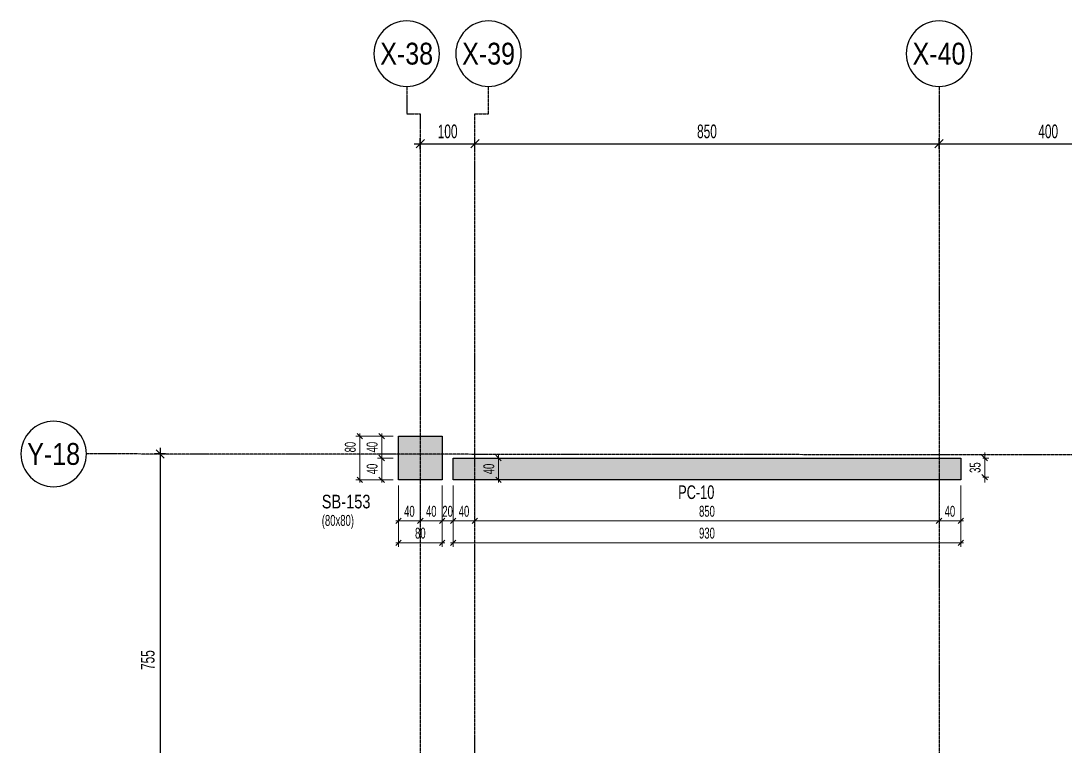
# Model space of a CAD drawing. Header units: millimetres. Extents: x -832 to 6845, y -750 to 4194.
# Drawn here: x -832 to 1081, y 2866 to 4194 of the extents above; entities that cross this region are included whole.
import ezdxf
from ezdxf.enums import TextEntityAlignment as Align

# ---------------------------------------------------------------- set-up
doc = ezdxf.new("R2010")
doc.units = ezdxf.units.MM
doc.header["$LTSCALE"] = 100
doc.header["$PDSIZE"] = -100
doc.linetypes.add('DASHDOT', pattern=[2.4, 2, -0.2, 0, -0.2])
for name, color, linetype in [('AKS BALON_ULK', 9, 'Continuous'), ('AKS YAZI_ULK', 20, 'Continuous'), ('AKS_ULK', 8, 'DASHDOT'), ('KOLON-PERDE CEKIRDEK_ULK', 4, 'Continuous'), ('OLCU DIS_ULK', 7, 'Continuous'), ('TARAMA SOLID_ULK', 251, 'Continuous')]:
    doc.layers.add(name, color=color, linetype=linetype)
for name, color, linetype, lineweight in [('KOLON BOYUT_ULK', 255, 'Continuous', 13), ('KOLON ISIM_ULK', 91, 'Continuous', 13), ('OLCU IC_ULK', 146, 'Continuous', 18), ('PERDE ISIM_ULK', 153, 'Continuous', 13)]:
    doc.layers.add(name, color=color, linetype=linetype, lineweight=lineweight)
doc.styles.add('ULK-SIMPLXTW.shx', font='ARIALN.TTF')
doc.styles.add('ulkr-simplxtw.shx', font='ulkr-simplxtw.shx', dxfattribs={"width": 0.65})
doc.dimstyles.new('1-100-DIS_ULK', dxfattribs={"dimscale": 100, "dimtxt": 0.25, "dimasz": 0.15, "dimexe": 0.1, "dimexo": 0.1, "dimgap": 0.1, "dimtad": 1, "dimdec": 0, "dimzin": 9, "dimdsep": 46, "dimtxsty": 'ulkr-simplxtw.shx', "dimblk": 'OBLIQUE', "dimcen": 0.1, "dimdle": 0.11, "dimclrd": 256, "dimclre": 256, "dimclrt": 3, "dimadec": 0, "dimazin": 0, "dimtfac": 1, "dimtdec": 0, "dimtix": 1, "dimtmove": 1, "dimatfit": 3, "dimldrblk": 'OBLIQUE', "dimfxl": 1, "dimtolj": 1, "dimtzin": 12, "dimarcsym": 0})
doc.dimstyles.new('1-100-IC_ULK', dxfattribs={"dimscale": 10, "dimtxt": 2, "dimasz": 1, "dimexe": 0.75, "dimexo": 1, "dimgap": 0.75, "dimtad": 1, "dimdec": 1, "dimzin": 9, "dimdsep": 46, "dimtxsty": 'ulkr-simplxtw.shx', "dimblk": 'OBLIQUE', "dimcen": 0.1, "dimdle": 0.5, "dimclrd": 146, "dimclre": 146, "dimclrt": 2, "dimadec": 0, "dimazin": 2, "dimtfac": 1, "dimtdec": 1, "dimtix": 1, "dimtmove": 2, "dimatfit": 3, "dimldrblk": 'OBLIQUE', "dimfxl": 1, "dimtolj": 1, "dimtzin": 0, "dimlwd": -1, "dimlwe": -1, "dimarcsym": 0})

# ---------------------------------------------------------------- blocks, each defined once
blk = doc.blocks.new('AKS SEMBOL_ULK')
at = {"layer": 'AKS BALON_ULK', "linetype": 'ByBlock'}
blk.add_circle((0, -41.2), 60, dxfattribs=at)
at = {"layer": 'AKS YAZI_ULK', "style": 'ULK-SIMPLXTW.shx'}
blk.add_attdef('1', text='', height=40, dxfattribs=at).set_placement((0, -41.2), align=Align.MIDDLE)
blk = doc.blocks.new('_Oblique')
at = {"color": 0, "linetype": 'ByBlock', "lineweight": -2}
blk.add_line((-0.5, -0.5), (0.5, 0.5), dxfattribs=at)
blk = doc.blocks.new('*D936')
at = {"layer": 'Defpoints', "color": 0, "transparency": 16777216}
for p in [(0, 3968.8), (-100, 3948.8), (0, 3948.8)]:
    blk.add_point(p, dxfattribs=at)
at = {"layer": 'OLCU DIS_ULK', "lineweight": -2, "transparency": 16777216}
for p, q in [((-100, 3958.8), (-100, 3978.8)), ((0, 3958.8), (0, 3978.8)), ((-111, 3968.8), (11, 3968.8))]:
    blk.add_line(p, q, dxfattribs=at)
at = {"layer": 'OLCU DIS_ULK', "lineweight": -2, "transparency": 16777216, "xscale": 15, "yscale": 15, "zscale": 15, "rotation": 180}
blk.add_blockref('_Oblique', (-100, 3968.8), dxfattribs=at)
at = {"layer": 'OLCU DIS_ULK', "lineweight": -2, "transparency": 16777216, "xscale": 15, "yscale": 15, "zscale": 15}
blk.add_blockref('_Oblique', (0, 3968.8), dxfattribs=at)
at = {"layer": 'OLCU DIS_ULK', "color": 3, "transparency": 16777216, "insert": (-50, 3991.3), "char_height": 25, "attachment_point": 5, "style": 'ulkr-simplxtw.shx'}
blk.add_mtext('\\A1;100', dxfattribs=at)
blk = doc.blocks.new('*D937')
at = {"layer": 'Defpoints', "color": 0, "transparency": 16777216}
for p in [(850, 3968.8), (0, 3948.8), (850, 3948.8)]:
    blk.add_point(p, dxfattribs=at)
at = {"layer": 'OLCU DIS_ULK', "lineweight": -2, "transparency": 16777216}
for p, q in [((0, 3958.8), (0, 3978.8)), ((850, 3958.8), (850, 3978.8)), ((-11, 3968.8), (861, 3968.8))]:
    blk.add_line(p, q, dxfattribs=at)
at = {"layer": 'OLCU DIS_ULK', "lineweight": -2, "transparency": 16777216, "xscale": 15, "yscale": 15, "zscale": 15, "rotation": 180}
blk.add_blockref('_Oblique', (0, 3968.8), dxfattribs=at)
at = {"layer": 'OLCU DIS_ULK', "lineweight": -2, "transparency": 16777216, "xscale": 15, "yscale": 15, "zscale": 15}
blk.add_blockref('_Oblique', (850, 3968.8), dxfattribs=at)
at = {"layer": 'OLCU DIS_ULK', "color": 3, "transparency": 16777216, "insert": (425, 3991.3), "char_height": 25, "attachment_point": 5, "style": 'ulkr-simplxtw.shx'}
blk.add_mtext('\\A1;850', dxfattribs=at)
blk = doc.blocks.new('*D938')
at = {"layer": 'Defpoints', "color": 0, "transparency": 16777216}
for p in [(1250, 3968.8), (850, 3948.8), (1250, 3948.8)]:
    blk.add_point(p, dxfattribs=at)
at = {"layer": 'OLCU DIS_ULK', "lineweight": -2, "transparency": 16777216}
for p, q in [((850, 3958.8), (850, 3978.8)), ((1250, 3958.8), (1250, 3978.8)), ((839, 3968.8), (1261, 3968.8))]:
    blk.add_line(p, q, dxfattribs=at)
at = {"layer": 'OLCU DIS_ULK', "lineweight": -2, "transparency": 16777216, "xscale": 15, "yscale": 15, "zscale": 15, "rotation": 180}
blk.add_blockref('_Oblique', (850, 3968.8), dxfattribs=at)
at = {"layer": 'OLCU DIS_ULK', "lineweight": -2, "transparency": 16777216, "xscale": 15, "yscale": 15, "zscale": 15}
blk.add_blockref('_Oblique', (1250, 3968.8), dxfattribs=at)
at = {"layer": 'OLCU DIS_ULK', "color": 3, "transparency": 16777216, "insert": (1050, 3991.3), "char_height": 25, "attachment_point": 5, "style": 'ulkr-simplxtw.shx'}
blk.add_mtext('\\A1;400', dxfattribs=at)
blk = doc.blocks.new('*D956')
at = {"layer": 'Defpoints', "color": 0, "transparency": 16777216}
for p in [(-556.6, 3400.7), (-576.6, 2645.7), (-556.6, 2645.7)]:
    blk.add_point(p, dxfattribs=at)
at = {"layer": 'OLCU DIS_ULK', "lineweight": -2, "transparency": 16777216}
for p, q in [((-576.6, 3411.7), (-576.6, 2634.7)), ((-566.6, 3400.7), (-586.6, 3400.7)), ((-566.6, 2645.7), (-586.6, 2645.7))]:
    blk.add_line(p, q, dxfattribs=at)
at = {"layer": 'OLCU DIS_ULK', "lineweight": -2, "transparency": 16777216, "xscale": 15, "yscale": 15, "zscale": 15}
for p, rotation in [((-576.6, 3400.7), 90), ((-576.6, 2645.7), 270)]:
    blk.add_blockref('_Oblique', p, dxfattribs=dict(at, rotation=rotation))
at = {"layer": 'OLCU DIS_ULK', "color": 3, "transparency": 16777216, "insert": (-599.1, 3023.2), "char_height": 25, "attachment_point": 5, "rotation": 90, "style": 'ulkr-simplxtw.shx'}
blk.add_mtext('\\A1;755', dxfattribs=at)
blk = doc.blocks.new('*U12')
at = {"layer": 'KOLON BOYUT_ULK', "style": 'ulkr-simplxtw.shx', "width": 0.65}
blk.add_attdef('2', text='', height=20, dxfattribs=at).set_placement((0, -37), align=Align.TOP_LEFT)
at = {"layer": 'KOLON ISIM_ULK', "style": 'ulkr-simplxtw.shx', "width": 0.8}
blk.add_attdef('1', text='', height=25, dxfattribs=at).set_placement((0, 0), align=Align.TOP_LEFT)
blk = doc.blocks.new('*D1117')
at = {"layer": 'Defpoints', "color": 0, "transparency": 16777216}
for p in [(850, 3353.2), (890, 3353.2), (890, 3278.1)]:
    blk.add_point(p, dxfattribs=at)
at = {"layer": 'OLCU IC_ULK', "color": 146, "linetype": 'Continuous', "transparency": 16777216}
for p, q in [((850, 3343.2), (850, 3270.6)), ((890, 3343.2), (890, 3270.6))]:
    blk.add_line(p, q, dxfattribs=at)
at = {"layer": 'OLCU IC_ULK', "color": 146, "transparency": 16777216}
blk.add_line((845, 3278.1), (895, 3278.1), dxfattribs=at)
at = {"layer": 'OLCU IC_ULK', "color": 146, "transparency": 16777216, "xscale": 10, "yscale": 10, "zscale": 10, "rotation": 180}
blk.add_blockref('_Oblique', (850, 3278.1), dxfattribs=at)
at = {"layer": 'OLCU IC_ULK', "color": 146, "transparency": 16777216, "xscale": 10, "yscale": 10, "zscale": 10}
blk.add_blockref('_Oblique', (890, 3278.1), dxfattribs=at)
at = {"layer": 'OLCU IC_ULK', "color": 2, "transparency": 16777216, "insert": (870, 3295.6), "char_height": 20, "attachment_point": 5, "style": 'ulkr-simplxtw.shx'}
blk.add_mtext('\\A1;40', dxfattribs=at)
blk = doc.blocks.new('*D1118')
at = {"layer": 'Defpoints', "color": 0, "transparency": 16777216}
for p in [(920.3, 3393.2), (933.7, 3393.2), (920.3, 3358.2)]:
    blk.add_point(p, dxfattribs=at)
at = {"layer": 'OLCU IC_ULK', "color": 146, "linetype": 'Continuous', "transparency": 16777216}
for p, q in [((930.3, 3393.2), (941.2, 3393.2)), ((930.3, 3358.2), (941.2, 3358.2))]:
    blk.add_line(p, q, dxfattribs=at)
at = {"layer": 'OLCU IC_ULK', "color": 146, "transparency": 16777216}
for p, q in [((933.7, 3393.2), (933.7, 3403.2)), ((933.7, 3358.2), (933.7, 3393.2)), ((933.7, 3358.2), (933.7, 3348.2))]:
    blk.add_line(p, q, dxfattribs=at)
at = {"layer": 'OLCU IC_ULK', "color": 146, "transparency": 16777216, "xscale": 10, "yscale": 10, "zscale": 10}
for p, rotation in [((933.7, 3393.2), 270), ((933.7, 3358.2), 90)]:
    blk.add_blockref('_Oblique', p, dxfattribs=dict(at, rotation=rotation))
at = {"layer": 'OLCU IC_ULK', "color": 2, "transparency": 16777216, "insert": (916.2, 3375.7), "char_height": 20, "attachment_point": 5, "rotation": 90, "style": 'ulkr-simplxtw.shx'}
blk.add_mtext('\\A1;35', dxfattribs=at)
blk = doc.blocks.new('*D1119')
at = {"layer": 'Defpoints', "color": 0, "transparency": 16777216}
for p in [(0, 3353.2), (850, 3353.2), (850, 3278.1)]:
    blk.add_point(p, dxfattribs=at)
at = {"layer": 'OLCU IC_ULK', "color": 146, "linetype": 'Continuous', "transparency": 16777216}
for p, q in [((0, 3343.2), (0, 3270.6)), ((850, 3343.2), (850, 3270.6))]:
    blk.add_line(p, q, dxfattribs=at)
at = {"layer": 'OLCU IC_ULK', "color": 146, "transparency": 16777216}
blk.add_line((-5, 3278.1), (855, 3278.1), dxfattribs=at)
at = {"layer": 'OLCU IC_ULK', "color": 146, "transparency": 16777216, "xscale": 10, "yscale": 10, "zscale": 10, "rotation": 180}
blk.add_blockref('_Oblique', (0, 3278.1), dxfattribs=at)
at = {"layer": 'OLCU IC_ULK', "color": 146, "transparency": 16777216, "xscale": 10, "yscale": 10, "zscale": 10}
blk.add_blockref('_Oblique', (850, 3278.1), dxfattribs=at)
at = {"layer": 'OLCU IC_ULK', "color": 2, "transparency": 16777216, "insert": (425, 3295.6), "char_height": 20, "attachment_point": 5, "style": 'ulkr-simplxtw.shx'}
blk.add_mtext('\\A1;850', dxfattribs=at)
blk = doc.blocks.new('*D1120')
at = {"layer": 'Defpoints', "color": 0, "transparency": 16777216}
for p in [(-170.7, 3433.2), (-140, 3433.2), (-140, 3393.2)]:
    blk.add_point(p, dxfattribs=at)
at = {"layer": 'OLCU IC_ULK', "color": 146, "linetype": 'Continuous', "transparency": 16777216}
for p, q in [((-150, 3433.2), (-178.2, 3433.2)), ((-150, 3393.2), (-178.2, 3393.2))]:
    blk.add_line(p, q, dxfattribs=at)
at = {"layer": 'OLCU IC_ULK', "color": 146, "transparency": 16777216}
blk.add_line((-170.7, 3388.2), (-170.7, 3438.2), dxfattribs=at)
at = {"layer": 'OLCU IC_ULK', "color": 146, "transparency": 16777216, "xscale": 10, "yscale": 10, "zscale": 10}
for p, rotation in [((-170.7, 3433.2), 90), ((-170.7, 3393.2), 270)]:
    blk.add_blockref('_Oblique', p, dxfattribs=dict(at, rotation=rotation))
at = {"layer": 'OLCU IC_ULK', "color": 2, "transparency": 16777216, "insert": (-188.2, 3413.2), "char_height": 20, "attachment_point": 5, "rotation": 90, "style": 'ulkr-simplxtw.shx'}
blk.add_mtext('\\A1;40', dxfattribs=at)
blk = doc.blocks.new('*D1121')
at = {"layer": 'Defpoints', "color": 0, "transparency": 16777216}
for p in [(-170.7, 3393.2), (-140, 3393.2), (-140, 3353.2)]:
    blk.add_point(p, dxfattribs=at)
at = {"layer": 'OLCU IC_ULK', "color": 146, "linetype": 'Continuous', "transparency": 16777216}
for p, q in [((-150, 3393.2), (-178.2, 3393.2)), ((-150, 3353.2), (-178.2, 3353.2))]:
    blk.add_line(p, q, dxfattribs=at)
at = {"layer": 'OLCU IC_ULK', "color": 146, "transparency": 16777216}
blk.add_line((-170.7, 3348.2), (-170.7, 3398.2), dxfattribs=at)
at = {"layer": 'OLCU IC_ULK', "color": 146, "transparency": 16777216, "xscale": 10, "yscale": 10, "zscale": 10}
for p, rotation in [((-170.7, 3393.2), 90), ((-170.7, 3353.2), 270)]:
    blk.add_blockref('_Oblique', p, dxfattribs=dict(at, rotation=rotation))
at = {"layer": 'OLCU IC_ULK', "color": 2, "transparency": 16777216, "insert": (-188.2, 3373.2), "char_height": 20, "attachment_point": 5, "rotation": 90, "style": 'ulkr-simplxtw.shx'}
blk.add_mtext('\\A1;40', dxfattribs=at)
blk = doc.blocks.new('*D1016')
at = {"layer": 'Defpoints', "color": 0, "transparency": 16777216}
for p in [(-40, 3353.2), (0, 3353.2), (-40, 3278.1)]:
    blk.add_point(p, dxfattribs=at)
at = {"layer": 'OLCU IC_ULK', "color": 146, "linetype": 'Continuous', "transparency": 16777216}
for p, q in [((-40, 3343.2), (-40, 3270.6)), ((0, 3343.2), (0, 3270.6))]:
    blk.add_line(p, q, dxfattribs=at)
at = {"layer": 'OLCU IC_ULK', "color": 146, "transparency": 16777216}
blk.add_line((5, 3278.1), (-45, 3278.1), dxfattribs=at)
at = {"layer": 'OLCU IC_ULK', "color": 146, "transparency": 16777216, "xscale": 10, "yscale": 10, "zscale": 10, "rotation": 180}
blk.add_blockref('_Oblique', (-40, 3278.1), dxfattribs=at)
at = {"layer": 'OLCU IC_ULK', "color": 146, "transparency": 16777216, "xscale": 10, "yscale": 10, "zscale": 10}
blk.add_blockref('_Oblique', (0, 3278.1), dxfattribs=at)
at = {"layer": 'OLCU IC_ULK', "color": 2, "transparency": 16777216, "insert": (-20, 3295.6), "char_height": 20, "attachment_point": 5, "style": 'ulkr-simplxtw.shx'}
blk.add_mtext('\\A1;40', dxfattribs=at)
blk = doc.blocks.new('*D1017')
at = {"layer": 'Defpoints', "color": 0, "transparency": 16777216}
for p in [(-60, 3353.2), (-40, 3353.2), (-60, 3278.1)]:
    blk.add_point(p, dxfattribs=at)
at = {"layer": 'OLCU IC_ULK', "color": 146, "linetype": 'Continuous', "transparency": 16777216}
for p, q in [((-60, 3343.2), (-60, 3270.6)), ((-40, 3343.2), (-40, 3270.6))]:
    blk.add_line(p, q, dxfattribs=at)
at = {"layer": 'OLCU IC_ULK', "color": 146, "transparency": 16777216}
for p, q in [((-60, 3278.1), (-70, 3278.1)), ((-40, 3278.1), (-60, 3278.1)), ((-40, 3278.1), (-30, 3278.1))]:
    blk.add_line(p, q, dxfattribs=at)
at = {"layer": 'OLCU IC_ULK', "color": 146, "transparency": 16777216, "xscale": 10, "yscale": 10, "zscale": 10}
blk.add_blockref('_Oblique', (-60, 3278.1), dxfattribs=at)
at = {"layer": 'OLCU IC_ULK', "color": 146, "transparency": 16777216, "xscale": 10, "yscale": 10, "zscale": 10, "rotation": 180}
blk.add_blockref('_Oblique', (-40, 3278.1), dxfattribs=at)
at = {"layer": 'OLCU IC_ULK', "color": 2, "transparency": 16777216, "insert": (-50, 3295.6), "char_height": 20, "attachment_point": 5, "style": 'ulkr-simplxtw.shx'}
blk.add_mtext('\\A1;20', dxfattribs=at)
blk = doc.blocks.new('*D1018')
at = {"layer": 'Defpoints', "color": 0, "transparency": 16777216}
for p in [(-100, 3353.2), (-60, 3353.2), (-100, 3278.1)]:
    blk.add_point(p, dxfattribs=at)
at = {"layer": 'OLCU IC_ULK', "color": 146, "linetype": 'Continuous', "transparency": 16777216}
for p, q in [((-100, 3343.2), (-100, 3270.6)), ((-60, 3343.2), (-60, 3270.6))]:
    blk.add_line(p, q, dxfattribs=at)
at = {"layer": 'OLCU IC_ULK', "color": 146, "transparency": 16777216}
blk.add_line((-55, 3278.1), (-105, 3278.1), dxfattribs=at)
at = {"layer": 'OLCU IC_ULK', "color": 146, "transparency": 16777216, "xscale": 10, "yscale": 10, "zscale": 10, "rotation": 180}
blk.add_blockref('_Oblique', (-100, 3278.1), dxfattribs=at)
at = {"layer": 'OLCU IC_ULK', "color": 146, "transparency": 16777216, "xscale": 10, "yscale": 10, "zscale": 10}
blk.add_blockref('_Oblique', (-60, 3278.1), dxfattribs=at)
at = {"layer": 'OLCU IC_ULK', "color": 2, "transparency": 16777216, "insert": (-80, 3295.6), "char_height": 20, "attachment_point": 5, "style": 'ulkr-simplxtw.shx'}
blk.add_mtext('\\A1;40', dxfattribs=at)
blk = doc.blocks.new('*D1019')
at = {"layer": 'Defpoints', "color": 0, "transparency": 16777216}
for p in [(-140, 3353.2), (-100, 3353.2), (-140, 3278.1)]:
    blk.add_point(p, dxfattribs=at)
at = {"layer": 'OLCU IC_ULK', "color": 146, "linetype": 'Continuous', "transparency": 16777216}
for p, q in [((-140, 3343.2), (-140, 3270.6)), ((-100, 3343.2), (-100, 3270.6))]:
    blk.add_line(p, q, dxfattribs=at)
at = {"layer": 'OLCU IC_ULK', "color": 146, "transparency": 16777216}
blk.add_line((-95, 3278.1), (-145, 3278.1), dxfattribs=at)
at = {"layer": 'OLCU IC_ULK', "color": 146, "transparency": 16777216, "xscale": 10, "yscale": 10, "zscale": 10, "rotation": 180}
blk.add_blockref('_Oblique', (-140, 3278.1), dxfattribs=at)
at = {"layer": 'OLCU IC_ULK', "color": 146, "transparency": 16777216, "xscale": 10, "yscale": 10, "zscale": 10}
blk.add_blockref('_Oblique', (-100, 3278.1), dxfattribs=at)
at = {"layer": 'OLCU IC_ULK', "color": 2, "transparency": 16777216, "insert": (-120, 3295.6), "char_height": 20, "attachment_point": 5, "style": 'ulkr-simplxtw.shx'}
blk.add_mtext('\\A1;40', dxfattribs=at)
blk = doc.blocks.new('*D1020')
at = {"layer": 'Defpoints', "color": 0, "transparency": 16777216}
for p in [(-140, 3353.2), (-60, 3353.2), (-60, 3238.1)]:
    blk.add_point(p, dxfattribs=at)
at = {"layer": 'OLCU IC_ULK', "color": 146, "linetype": 'Continuous', "transparency": 16777216}
for p, q in [((-140, 3343.2), (-140, 3230.6)), ((-60, 3343.2), (-60, 3230.6))]:
    blk.add_line(p, q, dxfattribs=at)
at = {"layer": 'OLCU IC_ULK', "color": 146, "transparency": 16777216}
blk.add_line((-145, 3238.1), (-55, 3238.1), dxfattribs=at)
at = {"layer": 'OLCU IC_ULK', "color": 146, "transparency": 16777216, "xscale": 10, "yscale": 10, "zscale": 10, "rotation": 180}
blk.add_blockref('_Oblique', (-140, 3238.1), dxfattribs=at)
at = {"layer": 'OLCU IC_ULK', "color": 146, "transparency": 16777216, "xscale": 10, "yscale": 10, "zscale": 10}
blk.add_blockref('_Oblique', (-60, 3238.1), dxfattribs=at)
at = {"layer": 'OLCU IC_ULK', "color": 2, "transparency": 16777216, "insert": (-100, 3255.6), "char_height": 20, "attachment_point": 5, "style": 'ulkr-simplxtw.shx'}
blk.add_mtext('\\A1;80', dxfattribs=at)
blk = doc.blocks.new('*D1021')
at = {"layer": 'Defpoints', "color": 0, "transparency": 16777216}
for p in [(-210.7, 3433.2), (-140, 3433.2), (-140, 3353.2)]:
    blk.add_point(p, dxfattribs=at)
at = {"layer": 'OLCU IC_ULK', "color": 146, "linetype": 'Continuous', "transparency": 16777216}
for p, q in [((-150, 3433.2), (-218.2, 3433.2)), ((-150, 3353.2), (-218.2, 3353.2))]:
    blk.add_line(p, q, dxfattribs=at)
at = {"layer": 'OLCU IC_ULK', "color": 146, "transparency": 16777216}
blk.add_line((-210.7, 3348.2), (-210.7, 3438.2), dxfattribs=at)
at = {"layer": 'OLCU IC_ULK', "color": 146, "transparency": 16777216, "xscale": 10, "yscale": 10, "zscale": 10}
for p, rotation in [((-210.7, 3433.2), 90), ((-210.7, 3353.2), 270)]:
    blk.add_blockref('_Oblique', p, dxfattribs=dict(at, rotation=rotation))
at = {"layer": 'OLCU IC_ULK', "color": 2, "transparency": 16777216, "insert": (-228.2, 3413.2), "char_height": 20, "attachment_point": 5, "rotation": 90, "style": 'ulkr-simplxtw.shx'}
blk.add_mtext('\\A1;80', dxfattribs=at)
blk = doc.blocks.new('*D1022')
at = {"layer": 'Defpoints', "color": 0, "transparency": 16777216}
for p in [(-40, 3353.2), (890, 3353.2), (890, 3238.1)]:
    blk.add_point(p, dxfattribs=at)
at = {"layer": 'OLCU IC_ULK', "color": 146, "linetype": 'Continuous', "transparency": 16777216}
for p, q in [((-40, 3343.2), (-40, 3230.6)), ((890, 3343.2), (890, 3230.6))]:
    blk.add_line(p, q, dxfattribs=at)
at = {"layer": 'OLCU IC_ULK', "color": 146, "transparency": 16777216}
blk.add_line((-45, 3238.1), (895, 3238.1), dxfattribs=at)
at = {"layer": 'OLCU IC_ULK', "color": 146, "transparency": 16777216, "xscale": 10, "yscale": 10, "zscale": 10, "rotation": 180}
blk.add_blockref('_Oblique', (-40, 3238.1), dxfattribs=at)
at = {"layer": 'OLCU IC_ULK', "color": 146, "transparency": 16777216, "xscale": 10, "yscale": 10, "zscale": 10}
blk.add_blockref('_Oblique', (890, 3238.1), dxfattribs=at)
at = {"layer": 'OLCU IC_ULK', "color": 2, "transparency": 16777216, "insert": (425, 3255.6), "char_height": 20, "attachment_point": 5, "style": 'ulkr-simplxtw.shx'}
blk.add_mtext('\\A1;930', dxfattribs=at)
blk = doc.blocks.new('*D926')
at = {"layer": 'Defpoints', "color": 0, "transparency": 16777216}
for p in [(0, 3393.2), (43.1, 3393.2), (0, 3353.2)]:
    blk.add_point(p, dxfattribs=at)
at = {"layer": 'OLCU IC_ULK', "color": 146, "linetype": 'Continuous', "transparency": 16777216}
for p, q in [((10, 3393.2), (50.6, 3393.2)), ((10, 3353.2), (50.6, 3353.2))]:
    blk.add_line(p, q, dxfattribs=at)
at = {"layer": 'OLCU IC_ULK', "color": 146, "transparency": 16777216}
blk.add_line((43.1, 3348.2), (43.1, 3398.2), dxfattribs=at)
at = {"layer": 'OLCU IC_ULK', "color": 146, "transparency": 16777216, "xscale": 10, "yscale": 10, "zscale": 10}
for p, rotation in [((43.1, 3393.2), 90), ((43.1, 3353.2), 270)]:
    blk.add_blockref('_Oblique', p, dxfattribs=dict(at, rotation=rotation))
at = {"layer": 'OLCU IC_ULK', "color": 2, "transparency": 16777216, "insert": (25.6, 3373.2), "char_height": 20, "attachment_point": 5, "rotation": 90, "style": 'ulkr-simplxtw.shx'}
blk.add_mtext('\\A1;40', dxfattribs=at)

msp = doc.modelspace()

# ---------------------------------------------------------------- hatches: boundary and pattern name
at = {"layer": 'TARAMA SOLID_ULK'}
h = msp.add_hatch(color=256, dxfattribs=at)
h.dxf.hatch_style = 1
h.paths.add_polyline_path([(-60, 3353.22), (-140, 3353.22), (-140, 3433.22), (-60, 3433.22)])
h = msp.add_hatch(color=256, dxfattribs=at)
h.dxf.hatch_style = 1
h.paths.add_polyline_path([(-40, 3353.22), (-40, 3393.22), (0, 3393.22), (0, 3393.22), (850, 3393.22), (850, 3393.22), (890, 3393.22), (890, 3353.22), (-40, 3353.22)])

# ---------------------------------------------------------------- linework, layer by layer
at = {"layer": 'AKS_ULK', "ltscale": 0.03}
for points in [[(-125, 4073.81), (-125, 4023.81), (-100, 4023.81), (-100, -580.29)], [(0, -580.29), (0, 4023.81), (25, 4023.81), (25, 4073.81)], [(850, 4073.81), (850, -630.29)], [(6725.24, 3393.22), (-711.61, 3400.72)]]:
    msp.add_lwpolyline(points, dxfattribs=at)
at = {"layer": 'KOLON-PERDE CEKIRDEK_ULK'}
for points in [[(-60, 3353.22), (-140, 3353.22), (-140, 3433.22), (-60, 3433.22)], [(-40, 3353.22), (-40, 3353.22), (-40, 3353.22), (-40, 3393.22), (0, 3393.22), (0, 3393.22), (850, 3393.22), (850, 3393.22), (890, 3393.22), (890, 3353.22)]]:
    msp.add_lwpolyline(points, close=True, dxfattribs=at)

# ---------------------------------------------------------------- block references
at = {"layer": 'AKS_ULK', "linetype": 'ByBlock'}
ref = msp.add_blockref('AKS SEMBOL_ULK', (-125, 4092.56), dxfattribs=dict(at, xscale=-1, rotation=180))
ref.add_attrib('1', 'X-38', dxfattribs={"layer": 'AKS YAZI_ULK', "height": 40, "style": 'ULK-SIMPLXTW.shx'}).set_placement((-125, 4133.81), align=Align.MIDDLE)
ref = msp.add_blockref('AKS SEMBOL_ULK', (25, 4092.56), dxfattribs=dict(at, xscale=-1, rotation=180))
ref.add_attrib('1', 'X-39', dxfattribs={"layer": 'AKS YAZI_ULK', "height": 40, "style": 'ULK-SIMPLXTW.shx'}).set_placement((25, 4133.81), align=Align.MIDDLE)
ref = msp.add_blockref('AKS SEMBOL_ULK', (850, 4092.56), dxfattribs=dict(at, xscale=-1, rotation=180))
ref.add_attrib('1', 'X-40', dxfattribs={"layer": 'AKS YAZI_ULK', "height": 40, "style": 'ULK-SIMPLXTW.shx'}).set_placement((850, 4133.81), align=Align.MIDDLE)
ref = msp.add_blockref('AKS SEMBOL_ULK', (-771.61, 3359.47), dxfattribs=dict(at, xscale=-1, rotation=180))
ref.add_attrib('1', 'Y-18', dxfattribs={"layer": 'AKS YAZI_ULK', "height": 40, "style": 'ULK-SIMPLXTW.shx'}).set_placement((-771.61, 3400.72), align=Align.MIDDLE)
at = {"layer": 'KOLON ISIM_ULK'}
msp.add_blockref('*U12', (-280.5, 3325.99), dxfattribs=at).add_auto_attribs({'1': 'SB-153', '2': '(80x80)'})

# ---------------------------------------------------------------- texts
at = {"layer": 'PERDE ISIM_ULK', "style": 'ulkr-simplxtw.shx', "width": 0.7}
msp.add_text('PC-10', height=25, rotation=0, dxfattribs=at).set_placement((372.23, 3318.22))

# ---------------------------------------------------------------- dimensions: what is measured, and where the dimension line sits
at = {"layer": 'OLCU DIS_ULK'}
for base, p1, p2, picture, middle in [((0, 3968.81), (-100, 3948.81), (0, 3948.81), '*D936', (-50, 3991.31)), ((850, 3968.81), (0, 3948.81), (850, 3948.81), '*D937', (425, 3991.31)), ((1250, 3968.81), (850, 3948.81), (1250, 3948.81), '*D938', (1050, 3991.31))]:
    dim = msp.add_linear_dim(base=base, p1=p1, p2=p2, dimstyle='1-100-DIS_ULK', dxfattribs=at)
    dim.commit()
    dim.dimension.update_dxf_attribs({"geometry": picture, "text_midpoint": middle})
dim = msp.add_linear_dim(base=(-576.61, 2645.72), p1=(-556.61, 3400.72), p2=(-556.61, 2645.72), angle=270, dimstyle='1-100-DIS_ULK', dxfattribs=at)
dim.commit()
dim.dimension.update_dxf_attribs({"geometry": '*D956', "text_midpoint": (-599.11, 3023.22)})
at = {"layer": 'OLCU IC_ULK'}
dim = msp.add_linear_dim(base=(-210.71, 3433.22), p1=(-140, 3353.22), p2=(-140, 3433.22), angle=90, dimstyle='1-100-IC_ULK', override={"dimtmove": 0}, dxfattribs=at)
dim.commit()
dim.dimension.update_dxf_attribs({"geometry": '*D1021', "text_midpoint": (-210.71, 3413.22), "dimtype": 160})
dim = msp.add_linear_dim(base=(-170.71, 3433.22), p1=(-140, 3393.22), p2=(-140, 3433.22), angle=90, dimstyle='1-100-IC_ULK', override={"dimtmove": 0}, dxfattribs=at)
dim.commit()
dim.dimension.update_dxf_attribs({"geometry": '*D1120', "text_midpoint": (-188.21, 3413.22)})
for base, p1, p2, picture, middle in [((-170.71, 3393.22), (-140, 3353.22), (-140, 3393.22), '*D1121', (-188.21, 3373.22)), ((43.09, 3393.22), (0, 3353.22), (0, 3393.22), '*D926', (25.59, 3373.22)), ((933.65, 3393.22), (920.29, 3358.22), (920.29, 3393.22), '*D1118', (916.15, 3375.72))]:
    dim = msp.add_linear_dim(base=base, p1=p1, p2=p2, angle=90, dimstyle='1-100-IC_ULK', dxfattribs=at)
    dim.commit()
    dim.dimension.update_dxf_attribs({"geometry": picture, "text_midpoint": middle})
for base, p1, p2, picture, middle in [((-140, 3278.11), (-100, 3353.22), (-140, 3353.22), '*D1019', (-120, 3295.61)), ((-60, 3278.11), (-40, 3353.22), (-60, 3353.22), '*D1017', (-50, 3295.61)), ((-40, 3278.11), (0, 3353.22), (-40, 3353.22), '*D1016', (-20, 3295.61)), ((850, 3278.11), (0, 3353.22), (850, 3353.22), '*D1119', (425, 3295.61)), ((890, 3278.11), (850, 3353.22), (890, 3353.22), '*D1117', (870, 3295.61))]:
    dim = msp.add_linear_dim(base=base, p1=p1, p2=p2, dimstyle='1-100-IC_ULK', dxfattribs=at)
    dim.commit()
    dim.dimension.update_dxf_attribs({"geometry": picture, "text_midpoint": middle})
dim = msp.add_linear_dim(base=(-60, 3238.11), p1=(-140, 3353.22), p2=(-60, 3353.22), dimstyle='1-100-IC_ULK', override={"dimtmove": 0}, dxfattribs=at)
dim.commit()
dim.dimension.update_dxf_attribs({"geometry": '*D1020', "text_midpoint": (-100, 3238.11), "dimtype": 160})
for base, p1, p2, picture, middle in [((-100, 3278.11), (-60, 3353.22), (-100, 3353.22), '*D1018', (-80, 3295.61)), ((890, 3238.11), (-40, 3353.22), (890, 3353.22), '*D1022', (425, 3255.61))]:
    dim = msp.add_linear_dim(base=base, p1=p1, p2=p2, dimstyle='1-100-IC_ULK', override={"dimtmove": 0}, dxfattribs=at)
    dim.commit()
    dim.dimension.update_dxf_attribs({"geometry": picture, "text_midpoint": middle})

doc.saveas('drawing.dxf')
